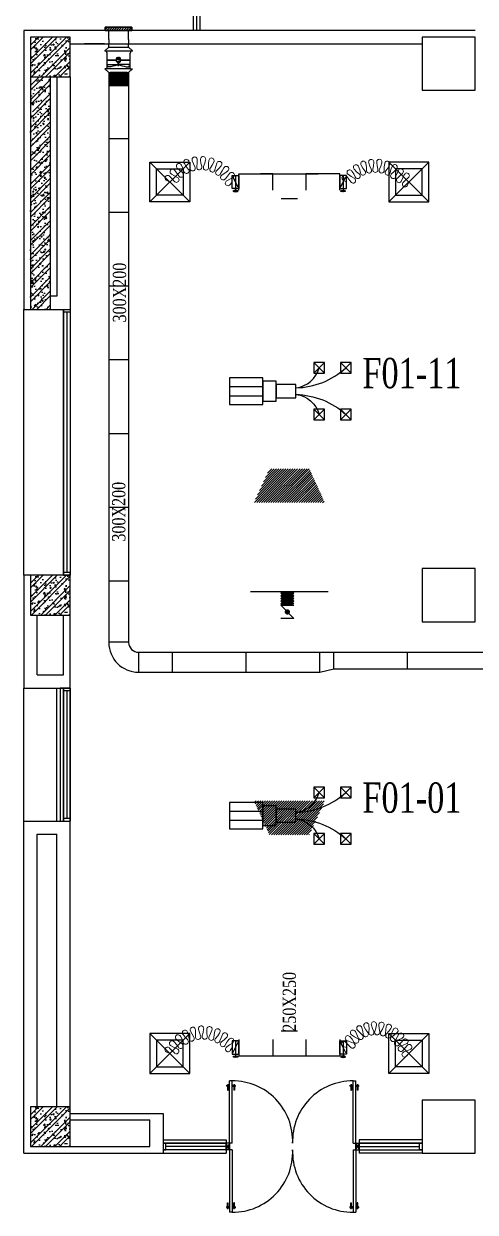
# Model space of a CAD drawing. Header units: metres. Extents: x 352651 to 530851, y -87517 to -24441.
# Drawn here: x 368733 to 375533, y -74148 to -56260 of the extents above; entities that cross this region are included whole.
import ezdxf

# ---------------------------------------------------------------- set-up
doc = ezdxf.new("R2010")
doc.units = ezdxf.units.M
doc.header["$LTSCALE"] = 300
doc.header["$MEASUREMENT"] = 0
for name, color, linetype in [('bat noi mem', 4, 'CONTINUOUS'), ('CUA', 8, 'CONTINUOUS'), ('CUAGIO', 2, 'CONTINUOUS'), ('DIFFUSER', 4, 'CONTINUOUS'), ('DUCT', 2, 'CONTINUOUS'), ('FCU', 1, 'CONTINUOUS'), ('FLEX', 5, 'CONTINUOUS'), ('KICH-THUOC', 9, 'CONTINUOUS'), ('KT', 1, 'CONTINUOUS'), ('NOITHAT', 145, 'CONTINUOUS'), ('THAY', 9, 'CONTINUOUS'), ('TUONG', 7, 'CONTINUOUS'), ('vach', 6, 'CONTINUOUS')]:
    doc.layers.add(name, color=color, linetype=linetype)
doc.layers.add('noi mem', color=5, linetype='BATTING', lineweight=0)
doc.styles.add('PHU', font='vntimeh.shx', dxfattribs={"width": 0.8})
doc.styles.add('ROMANS', font='romans.shx', dxfattribs={"width": 0.75, "bigfont": 'romancvn.shx'})
doc.linetypes.add('BATTING', pattern='A,0.0001,-0.1,[134,ltypeshp.shx,S=0.1,R=0,X=-0.1,Y=0],-0.2,[134,ltypeshp.shx,S=0.1,R=180,X=0.1,Y=0],-0.1', length=0.4001)

# ---------------------------------------------------------------- blocks, each defined once
blk = doc.blocks.new('cot1')
at = {"layer": 'vach'}
blk.add_lwpolyline([(-400, -400), (400, -400), (400, 400), (-400, 400)], close=True, dxfattribs=at)
blk = doc.blocks.new('SAD')
at = {"layer": 'CUAGIO', "color": 8}
for p, q in [((-300, -300), (300, 300)), ((300, -300), (-300, 300))]:
    blk.add_line(p, q, dxfattribs=at)
at = {"layer": 'CUAGIO'}
blk.add_lwpolyline([(300, -300), (300, 300), (-300, 300), (-300, -300)], close=True, dxfattribs=at)
at = {"layer": 'CUAGIO', "color": 8}
blk.add_lwpolyline([(200, -200), (200, 200), (-200, 200), (-200, -200)], close=True, dxfattribs=at)
blk = doc.blocks.new('Quat thong gio 2')
at = {"layer": 'CUAGIO', "color": 2}
for p, q in [((604439, -54339), (604439, -54304)), ((604439, -54689), (604439, -54339)), ((604439, -54339), (604676, -54339)), ((604504, -54352), (604504, -54499)), ((604574, -54339), (604574, -54478)), ((604576, -54339), (604576, -54478)), ((604711, -54304), (604711, -54724)), ((604711, -54304), (604711, -54304)), ((604493, -54499), (604493, -54511)), ((604493, -54499), (604512, -54499)), ((604493, -54523), (604493, -54511)), ((604493, -54523), (604512, -54523)), ((604504, -54486), (604497, -54486)), ((604504, -54536), (604497, -54536)), ((604500, -54486), (604500, -54499)), ((604500, -54536), (604500, -54523)), ((604504, -54670), (604504, -54523)), ((604512, -54499), (604512, -54511)), ((604512, -54506), (604535, -54506)), ((604512, -54523), (604512, -54511)), ((604512, -54516), (604535, -54516)), ((604535, -54494), (604551, -54479)), ((604535, -54494), (604535, -54511)), ((604535, -54528), (604535, -54511)), ((604535, -54528), (604551, -54543)), ((604551, -54479), (604551, -54511)), ((604551, -54479), (604598, -54479)), ((604551, -54543), (604551, -54511)), ((604551, -54543), (604598, -54543)), ((604574, -54543), (604574, -54689)), ((604575, -54543), (604575, -54479)), ((604576, -54543), (604576, -54689)), ((604598, -54479), (604598, -54543)), ((604613, -54494), (604613, -54511)), ((604613, -54528), (604613, -54511)), ((604439, -54689), (604676, -54689)), ((604439, -54689), (604439, -54724)), ((604711, -54724), (604711, -54724))]:
    blk.add_line(p, q, dxfattribs=at)
at = {"layer": 'CUAGIO', "color": 2, "const_width": 1}
for points in [[(604439, -54304), (604439, -54339)], [(604439, -54724), (604439, -54689)]]:
    blk.add_lwpolyline(points, dxfattribs=at)
for points in [[(604711, -54304), (604711, -54304, -0.414214), (604676, -54339), (604439, -54339)], [(604711, -54724), (604711, -54724, 0.414214), (604676, -54689), (604439, -54689)]]:
    blk.add_lwpolyline(points, format="xyb", dxfattribs=at)
at = {"layer": 'CUAGIO', "color": 2}
for points in [[(604497, -54486, -0.067078), (604469, -54367, -0.673836), (604504, -54352)], [(604497, -54536, 0.067078), (604469, -54655, 0.673836), (604504, -54670)]]:
    blk.add_lwpolyline(points, format="xyb", dxfattribs=at)
for centre, radius, start, end in [((604676, -54304), 35, 270, 0), ((604575, -54478), 1.5, 213.5573, 326.4427), ((604575, -54544), 1.5, 33.5573, 146.4427), ((604598, -54494), 15, 0, 90), ((604598, -54528), 15, 270, 0), ((604676, -54724), 35, 0, 90)]:
    blk.add_arc(centre, radius, start, end, dxfattribs=at)
blk = doc.blocks.new('bac noi mem')
at = {"layer": 'bat noi mem'}
for p, q in [((493887, -64673), (493867, -64693)), ((494067, -64693), (493867, -64693)), ((493867, -64693), (493887, -64713)), ((493887, -64713), (493867, -64733)), ((494067, -64733), (493867, -64733)), ((493867, -64733), (493887, -64753)), ((493887, -64753), (493867, -64773)), ((494047, -64673), (493887, -64673)), ((494047, -64713), (493887, -64713)), ((494047, -64753), (493887, -64753)), ((494047, -64673), (494067, -64693)), ((494067, -64693), (494047, -64713)), ((494047, -64713), (494067, -64733)), ((494067, -64733), (494047, -64753)), ((494047, -64753), (494067, -64773)), ((494067, -64773), (493867, -64773)), ((493867, -64773), (493887, -64793)), ((493887, -64793), (493867, -64813)), ((494067, -64813), (493867, -64813)), ((493867, -64813), (493887, -64833)), ((493887, -64833), (493867, -64853)), ((494067, -64853), (493867, -64853)), ((493867, -64853), (493887, -64873)), ((494047, -64793), (493887, -64793)), ((494047, -64833), (493887, -64833)), ((494047, -64873), (493887, -64873)), ((494067, -64773), (494047, -64793)), ((494047, -64793), (494067, -64813)), ((494067, -64813), (494047, -64833)), ((494047, -64833), (494067, -64853))]:
    blk.add_line(p, q, dxfattribs=at)
blk = doc.blocks.new('1-van gio D200')
at = {"layer": 'CUAGIO'}
h = blk.add_hatch(dxfattribs=at)
h.set_pattern_fill('ANSI31', color=256, scale=100, style=0)
edge = h.paths.add_edge_path()
edge.add_ellipse((486127, -58494), major_axis=(-38.1, 0), ratio=0.310482, start_angle=0, end_angle=360, ccw=False)
for p, q in [((486167, -58437), (486087, -58277)), ((486127, -58257), (486127, -58494))]:
    blk.add_line(p, q, dxfattribs=at)
blk.add_lwpolyline([(486177, -58457), (486077, -58457), (486077, -58257), (486177, -58257)], close=True, dxfattribs=at)
at = {"layer": 'CUAGIO', "const_width": 3}
for points in [[(486167, -58437), (486087, -58277)], [(486127, -58257), (486127, -58494)]]:
    blk.add_lwpolyline(points, dxfattribs=at)
at = {"layer": 'CUAGIO', "const_width": 5.35}
blk.add_lwpolyline([(486131, -58357, -1), (486123, -58357, -1)], format="xyb", close=True, dxfattribs=at)
at = {"layer": 'CUAGIO', "extrusion": (0, 0, -1)}
blk.add_ellipse((486127, -58494), major_axis=(-38.1, 0), ratio=0.310482, start_param=-1.570796, end_param=4.712389, dxfattribs=at)
blk = doc.blocks.new('FCU_STD')
at = {"layer": 'DIFFUSER', "ltscale": 1.5}
for p, q in [((370, 270), (530, 430)), ((370, 430), (530, 270)), ((770, 270), (930, 430)), ((770, 430), (930, 270)), ((370, -430), (530, -270)), ((370, -270), (530, -430)), ((770, -430), (930, -270)), ((770, -270), (930, -430))]:
    blk.add_line(p, q, dxfattribs=at)
at = {"layer": 'DIFFUSER'}
for points in [[(370, 270), (530, 270), (530, 430), (370, 430)], [(770, 270), (930, 270), (930, 430), (770, 430)], [(370, -430), (530, -430), (530, -270), (370, -270)], [(770, -430), (930, -430), (930, -270), (770, -270)]]:
    blk.add_lwpolyline(points, close=True, dxfattribs=at)
at = {"layer": 'DUCT'}
for points in [[(-400, -150), (-200, -150), (-200, 150), (-400, 150)], [(-200, -100), (100, -100), (100, 100), (-200, 100)]]:
    blk.add_lwpolyline(points, close=True, dxfattribs=at)
at = {"layer": 'FCU', "ltscale": 1.5}
for p, q in [((-900, 70), (-400, 70)), ((-900, -70), (-400, -70))]:
    blk.add_line(p, q, dxfattribs=at)
at = {"layer": 'FCU'}
blk.add_lwpolyline([(-900, -200), (-400, -200), (-400, 200), (-900, 200)], close=True, dxfattribs=at)
at = {"layer": 'FLEX'}
for points in [[(100, 50, 0.3), (450, 350)], [(100, 50, 0.18), (850, 350)], [(100, -50, -0.3), (450, -350)], [(100, -50, -0.18), (850, -350)]]:
    blk.add_lwpolyline(points, format="xyb", dxfattribs=at)

msp = doc.modelspace()

# ---------------------------------------------------------------- hatches: boundary and pattern name
at = {"layer": 'CUAGIO'}
h = msp.add_hatch(dxfattribs=at)
h.set_pattern_fill('ANSI31', color=256, scale=200, style=0)
h.set_pattern_definition([(45, (-114204.336, -284.07), (-17.6776695, 17.6776695), [])])
h.paths.add_polyline_path([(370360.5, -56309.6), (369960.5, -56309.6), (369960.5, -56359.6), (370360.5, -56359.6)])
at = {"layer": 'KICH-THUOC'}
h = msp.add_hatch(dxfattribs=at)
h.set_pattern_fill('ANSI31', color=2, scale=200, style=0)
h.set_pattern_definition([(45, (-203304.336, -884.07), (-17.6776695, 17.6776695), [])])
h.paths.add_polyline_path([(373032.7, -62956.4), (372432.7, -62956.4), (372199.2, -63466.4), (373266.2, -63466.4)])
h = msp.add_hatch(dxfattribs=at)
h.set_pattern_fill('ANSI31', color=2, scale=200, style=0)
h.set_pattern_definition([(45, (-203304.336, -94.412), (-17.6776695, 17.6776695), [])])
h.paths.add_polyline_path([(373032.7, -68466), (372432.7, -68466), (372199.2, -67956), (373266.2, -67956)])
at = {"layer": 'NOITHAT', "linetype": 'Continuous'}
h = msp.add_hatch(dxfattribs=at)
h.set_pattern_fill('ANSI32,_O', color=256, scale=400)
h.set_pattern_definition([(45, (-764.87, -369750.56), (-106.066017, 106.066017), []), (45, (-694.16, -369750.56), (-106.066017, 106.066017), [])])
h.paths.add_polyline_path([(369132.5, -56859.6), (369132.5, -56459.6), (368832.5, -56459.6), (368832.5, -56859.6)])
h.paths.add_polyline_path([(369432.5, -56859.6), (369432.5, -56459.6), (369132.5, -56459.6), (369132.5, -56859.6)])
h.paths.add_polyline_path([(369132.5, -56859.6), (369132.5, -57059.6), (369432.5, -57059.6), (369432.5, -56859.6)])
h.paths.add_polyline_path([(369132.5, -57059.6), (369132.5, -56859.6), (368832.5, -56859.6), (368832.5, -57059.6)])
h = msp.add_hatch(dxfattribs=at)
h.set_pattern_fill('AR-CONC,_O', color=256, scale=30)
h.set_pattern_definition([(50, (-764.87, -369750.56), (215.178055, -18.82564), [22.5, -247.5]), (355, (-764.87, -369750.56), (-41.6254, 225.65764), [18, -198]), (100.4514, (-746.94, -369752.12), (173.552815, 206.83186), [19.12206, -210.34263]), (46.1842, (-764.87, -369690.56), (320.17231, -49.6557), [33.75, -371.25]), (96.6356, (-738.2, -369694.7), (280.39881, 292.23536), [28.68309, -315.5139]), (351.1842, (-764.87, -369690.56), (280.39858, 292.23558), [27, -297]), (21, (-734.87, -369705.56), (179.072116, -120.78567), [22.5, -247.5]), (326, (-734.87, -369705.56), (72.9946, 217.54501), [18, -198]), (71.4514, (-719.95, -369715.62), (252.06679, 96.75915), [19.12206, -210.34263]), (37.5, (-764.87, -369750.556), (3.647957, 99.868156), [0, -195.6, 0, -201, 0, -198.75]), (7.5, (-764.87, -369750.56), (78.920861, 118.323514), [0, -114.6, 0, -191.1, 0, -75.75]), (327.5, (-831.77, -369750.556), (160.146731, -6.766462), [0, -75, 0, -234, 0, -310.5]), (317.5, (-861.77, -369750.56), (174.95585, 30.031495), [0, -97.5, 0, -155.4, 0, -220.5])])
h.paths.add_polyline_path([(369132.5, -56859.6), (369132.5, -56459.6), (368832.5, -56459.6), (368832.5, -56859.6)])
h.paths.add_polyline_path([(369432.5, -56859.6), (369432.5, -56459.6), (369132.5, -56459.6), (369132.5, -56859.6)])
h.paths.add_polyline_path([(369132.5, -56859.6), (369132.5, -57059.6), (369432.5, -57059.6), (369432.5, -56859.6)])
h.paths.add_polyline_path([(369132.5, -57059.6), (369132.5, -56859.6), (368832.5, -56859.6), (368832.5, -57059.6)])
h = msp.add_hatch(dxfattribs=at)
h.set_pattern_fill('ANSI32,_O', color=256, scale=400)
h.set_pattern_definition([(45, (-89100, -347750.56), (-106.066017, 106.066017), []), (45, (-89029.29, -347750.56), (-106.066017, 106.066017), [])])
h.paths.add_polyline_path([(369132.5, -59359.6), (368832.5, -59359.6), (368832.5, -60559.6), (369132.5, -60559.6)])
h.paths.add_polyline_path([(369132.5, -57059.6), (368832.5, -57059.6), (368832.5, -57584, -0.5724516), (368877.1, -57610.2, -0.5724516), (368832.5, -57636.4), (368832.5, -59359.6), (369132.5, -59359.6)])
h = msp.add_hatch(dxfattribs=at)
h.set_pattern_fill('AR-CONC,_O', color=256, scale=30)
h.set_pattern_definition([(50, (-89100, -347750.56), (215.178055, -18.82564), [22.5, -247.5]), (355, (-89100, -347750.56), (-41.6254, 225.65764), [18, -198]), (100.4514, (-89082.07, -347752.12), (173.552815, 206.83186), [19.12206, -210.34263]), (46.1842, (-89100, -347690.56), (320.17231, -49.6557), [33.75, -371.25]), (96.6356, (-89073.32, -347694.7), (280.39881, 292.23536), [28.68309, -315.5139]), (351.1842, (-89100, -347690.56), (280.39858, 292.23558), [27, -297]), (21, (-89070, -347705.56), (179.072116, -120.78567), [22.5, -247.5]), (326, (-89070, -347705.56), (72.9946, 217.54501), [18, -198]), (71.4514, (-89055.08, -347715.62), (252.06679, 96.75915), [19.12206, -210.34263]), (37.5, (-89100, -347750.556), (3.647957, 99.868156), [0, -195.6, 0, -201, 0, -198.75]), (7.5, (-89100, -347750.56), (78.920861, 118.323514), [0, -114.6, 0, -191.1, 0, -75.75]), (327.5, (-89166.9, -347750.556), (160.146731, -6.766462), [0, -75, 0, -234, 0, -310.5]), (317.5, (-89196.9, -347750.56), (174.95585, 30.031495), [0, -97.5, 0, -155.4, 0, -220.5])])
h.paths.add_polyline_path([(369132.5, -57059.6), (368832.5, -57059.6), (368832.5, -57584, -0.5724516), (368877.1, -57610.2, -0.5724516), (368832.5, -57636.4), (368832.5, -59359.6), (369132.5, -59359.6)])
h.paths.add_polyline_path([(369132.5, -59359.6), (368832.5, -59359.6), (368832.5, -60559.6), (369132.5, -60559.6)])
h = msp.add_hatch(dxfattribs=at)
h.set_pattern_fill('ANSI32,_O', color=256, scale=400)
h.set_pattern_definition([(45, (-764.87, -377850.56), (-106.066017, 106.066017), []), (45, (-694.16, -377850.56), (-106.066017, 106.066017), [])])
h.paths.add_polyline_path([(369132.5, -64959.6), (369132.5, -64559.6), (368832.5, -64559.6), (368832.5, -64959.6)])
h.paths.add_polyline_path([(369432.5, -64959.6), (369432.5, -64559.6), (369132.5, -64559.6), (369132.5, -64959.6)])
h.paths.add_polyline_path([(369132.5, -64959.6), (369132.5, -65159.6), (369432.5, -65159.6), (369432.5, -64959.6)])
h.paths.add_polyline_path([(369132.5, -65159.6), (369132.5, -64959.6), (368832.5, -64959.6), (368832.5, -65159.6)])
h = msp.add_hatch(dxfattribs=at)
h.set_pattern_fill('AR-CONC,_O', color=256, scale=30)
h.set_pattern_definition([(50, (-764.87, -377850.56), (215.178055, -18.82564), [22.5, -247.5]), (355, (-764.87, -377850.56), (-41.6254, 225.65764), [18, -198]), (100.4514, (-746.94, -377852.12), (173.552815, 206.83186), [19.12206, -210.34263]), (46.1842, (-764.87, -377790.56), (320.17231, -49.6557), [33.75, -371.25]), (96.6356, (-738.2, -377794.7), (280.39881, 292.23536), [28.68309, -315.5139]), (351.1842, (-764.87, -377790.56), (280.39858, 292.23558), [27, -297]), (21, (-734.87, -377805.56), (179.072116, -120.78567), [22.5, -247.5]), (326, (-734.87, -377805.56), (72.9946, 217.54501), [18, -198]), (71.4514, (-719.95, -377815.62), (252.06679, 96.75915), [19.12206, -210.34263]), (37.5, (-764.87, -377850.556), (3.647957, 99.868156), [0, -195.6, 0, -201, 0, -198.75]), (7.5, (-764.87, -377850.56), (78.920861, 118.323514), [0, -114.6, 0, -191.1, 0, -75.75]), (327.5, (-831.77, -377850.556), (160.146731, -6.766462), [0, -75, 0, -234, 0, -310.5]), (317.5, (-861.77, -377850.56), (174.95585, 30.031495), [0, -97.5, 0, -155.4, 0, -220.5])])
h.paths.add_polyline_path([(369132.5, -64959.6), (369132.5, -64559.6), (368832.5, -64559.6), (368832.5, -64959.6)])
h.paths.add_polyline_path([(369432.5, -64959.6), (369432.5, -64559.6), (369132.5, -64559.6), (369132.5, -64959.6)])
h.paths.add_polyline_path([(369132.5, -64959.6), (369132.5, -65159.6), (369432.5, -65159.6), (369432.5, -64959.6)])
h.paths.add_polyline_path([(369132.5, -65159.6), (369132.5, -64959.6), (368832.5, -64959.6), (368832.5, -65159.6)])
h = msp.add_hatch(dxfattribs=at)
h.set_pattern_fill('ANSI32,_O', color=256, scale=400)
h.set_pattern_definition([(45, (-764.87, -385850.56), (-106.066017, 106.066017), []), (45, (-694.16, -385850.56), (-106.066017, 106.066017), [])])
h.paths.add_polyline_path([(369132.5, -72959.6), (369132.5, -72559.6), (368832.5, -72559.6), (368832.5, -72959.6)])
h.paths.add_polyline_path([(369432.5, -72959.6), (369432.5, -72559.6), (369132.5, -72559.6), (369132.5, -72959.6)])
h.paths.add_polyline_path([(369132.5, -72959.6), (369132.5, -73159.6), (369432.5, -73159.6), (369432.5, -72959.6)])
h.paths.add_polyline_path([(369132.5, -73159.6), (369132.5, -72959.6), (368832.5, -72959.6), (368832.5, -73159.6)])
h = msp.add_hatch(dxfattribs=at)
h.set_pattern_fill('AR-CONC,_O', color=256, scale=30)
h.set_pattern_definition([(50, (-764.87, -385850.56), (215.178055, -18.82564), [22.5, -247.5]), (355, (-764.87, -385850.56), (-41.6254, 225.65764), [18, -198]), (100.4514, (-746.94, -385852.12), (173.552815, 206.83186), [19.12206, -210.34263]), (46.1842, (-764.87, -385790.56), (320.17231, -49.6557), [33.75, -371.25]), (96.6356, (-738.2, -385794.7), (280.39881, 292.23536), [28.68309, -315.5139]), (351.1842, (-764.87, -385790.56), (280.39858, 292.23558), [27, -297]), (21, (-734.87, -385805.56), (179.072116, -120.78567), [22.5, -247.5]), (326, (-734.87, -385805.56), (72.9946, 217.54501), [18, -198]), (71.4514, (-719.95, -385815.62), (252.06679, 96.75915), [19.12206, -210.34263]), (37.5, (-764.87, -385850.556), (3.647957, 99.868156), [0, -195.6, 0, -201, 0, -198.75]), (7.5, (-764.87, -385850.56), (78.920861, 118.323514), [0, -114.6, 0, -191.1, 0, -75.75]), (327.5, (-831.77, -385850.556), (160.146731, -6.766462), [0, -75, 0, -234, 0, -310.5]), (317.5, (-861.77, -385850.56), (174.95585, 30.031495), [0, -97.5, 0, -155.4, 0, -220.5])])
h.paths.add_polyline_path([(369132.5, -72959.6), (369132.5, -72559.6), (368832.5, -72559.6), (368832.5, -72959.6)])
h.paths.add_polyline_path([(369432.5, -72959.6), (369432.5, -72559.6), (369132.5, -72559.6), (369132.5, -72959.6)])
h.paths.add_polyline_path([(369132.5, -72959.6), (369132.5, -73159.6), (369432.5, -73159.6), (369432.5, -72959.6)])
h.paths.add_polyline_path([(369132.5, -73159.6), (369132.5, -72959.6), (368832.5, -72959.6), (368832.5, -73159.6)])

# ---------------------------------------------------------------- linework, layer by layer
at = {"layer": 'bat noi mem'}
for p, q in [((370032.9, -56994.6), (370012.9, -57014.6)), ((370312.5, -57014.6), (370012.9, -57014.6)), ((370012.9, -57014.6), (370032.9, -57034.6)), ((370032.9, -57034.6), (370012.9, -57054.6)), ((370312.5, -57054.6), (370012.9, -57054.6)), ((370012.9, -57054.6), (370032.9, -57074.6)), ((370292.5, -56994.6), (370032.9, -56994.6)), ((370292.5, -57034.6), (370032.9, -57034.6)), ((370292.5, -56994.6), (370312.5, -57014.6)), ((370312.5, -57014.6), (370292.5, -57034.6)), ((370292.5, -57034.6), (370312.5, -57054.6)), ((370312.5, -57054.6), (370292.5, -57074.6)), ((370032.9, -57074.6), (370012.9, -57094.6)), ((370312.5, -57094.6), (370012.9, -57094.6)), ((370012.9, -57094.6), (370032.9, -57114.6)), ((370032.9, -57114.6), (370012.9, -57134.6)), ((370312.5, -57134.6), (370012.9, -57134.6)), ((370012.9, -57134.6), (370032.9, -57154.6)), ((370032.9, -57154.6), (370012.9, -57174.6)), ((370312.5, -57174.6), (370012.9, -57174.6)), ((370012.9, -57174.6), (370032.9, -57194.6)), ((370312.5, -57194.6), (370012.9, -57194.6)), ((370292.5, -57074.6), (370032.9, -57074.6)), ((370292.5, -57114.6), (370032.9, -57114.6)), ((370292.5, -57154.6), (370032.9, -57154.6)), ((370292.5, -57074.6), (370312.5, -57094.6)), ((370312.5, -57094.6), (370292.5, -57114.6)), ((370292.5, -57114.6), (370312.5, -57134.6)), ((370312.5, -57134.6), (370292.5, -57154.6)), ((370292.5, -57154.6), (370312.5, -57174.6)), ((370312.5, -57174.6), (370292.5, -57194.6))]:
    msp.add_line(p, q, dxfattribs=at)
at = {"layer": 'CUA'}
for p, q in [((371282.5, -55759.6), (371282.5, -56359.6)), ((371332.5, -55759.6), (371332.5, -56359.6)), ((371382.5, -55759.6), (371382.5, -56359.6)), ((371832, -72245.8), (371782.8, -72245.8)), ((371801.5, -72262), (371801.5, -72311.3)), ((371807.4, -72219.6), (371807.4, -72274.5)), ((371813.3, -72262), (371813.3, -72311.3)), ((371832.5, -73109.6), (371832.5, -72171.1)), ((371872.5, -72171.1), (371832.5, -72171.1)), ((371872.5, -73109.6), (371872.5, -72171.1)), ((371875.6, -72245.8), (371924.8, -72245.8)), ((371894.4, -72262), (371894.4, -72311.3)), ((371900.3, -72219.6), (371900.3, -72274.5)), ((371906.2, -72262), (371906.2, -72311.3)), ((373689.4, -72245.8), (373640.2, -72245.8)), ((373658.9, -72262), (373658.9, -72311.3)), ((373664.8, -72219.6), (373664.8, -72274.5)), ((373670.7, -72262), (373670.7, -72311.3)), ((373692.5, -73109.6), (373692.5, -72171.1)), ((373692.5, -72171.1), (373732.5, -72171.1)), ((373732.5, -73109.6), (373732.5, -72171.1)), ((373733, -72245.8), (373782.2, -72245.8)), ((373751.7, -72262), (373751.7, -72311.3)), ((373757.7, -72219.6), (373757.7, -72274.5)), ((373763.6, -72262), (373763.6, -72311.3)), ((371801.5, -72311.3), (371813.3, -72311.3)), ((371906.2, -72311.3), (371894.4, -72311.3)), ((373658.9, -72311.3), (373670.7, -72311.3)), ((373763.6, -72311.3), (373751.7, -72311.3)), ((371782.5, -73209.6), (371782.5, -73109.6)), ((371832.5, -73109.6), (371782.5, -73209.6)), ((371832.5, -73209.6), (371782.5, -73109.6)), ((371832.5, -73109.6), (371782.5, -73109.6)), ((371782.5, -73109.6), (371782.5, -73209.6)), ((371832.5, -73209.6), (371782.5, -73109.6)), ((371832.5, -73109.6), (371782.5, -73209.6)), ((371832.5, -73109.6), (371782.5, -73109.6)), ((371832.5, -73109.6), (371782.5, -73109.6)), ((371832.5, -73109.6), (371832.5, -73209.6)), ((371832.5, -73209.6), (371832.5, -73109.6)), ((371872.5, -73109.6), (371832.5, -73109.6)), ((373692.5, -73109.6), (373732.5, -73109.6)), ((373732.5, -73109.6), (373732.5, -73209.6)), ((373732.5, -73109.6), (373782.5, -73209.6)), ((373732.5, -73209.6), (373782.5, -73109.6)), ((373732.5, -73109.6), (373782.5, -73109.6)), ((373732.5, -73209.6), (373732.5, -73109.6)), ((373732.5, -73209.6), (373782.5, -73109.6)), ((373732.5, -73109.6), (373782.5, -73209.6)), ((373732.5, -73109.6), (373782.5, -73109.6)), ((373782.5, -73209.6), (373782.5, -73109.6)), ((373782.5, -73109.6), (373782.5, -73209.6)), ((373782.5, -73209.6), (373782.5, -73109.6)), ((373782.5, -73109.6), (373782.5, -73209.6)), ((371832.5, -73209.6), (371782.5, -73209.6)), ((371832.5, -73209.6), (371782.5, -73209.6)), ((371832.5, -73209.6), (371782.5, -73209.6)), ((371832.5, -73209.6), (371832.5, -74148)), ((371872.5, -73209.6), (371832.5, -73209.6)), ((371872.5, -73209.6), (371872.5, -74148)), ((373692.5, -73209.6), (373692.5, -74148)), ((373692.5, -73209.6), (373732.5, -73209.6)), ((373732.5, -73209.6), (373732.5, -74148)), ((373732.5, -73209.6), (373782.5, -73209.6)), ((373732.5, -73209.6), (373782.5, -73209.6)), ((371801.5, -74007.8), (371813.3, -74007.8)), ((371801.5, -74057.1), (371801.5, -74007.8)), ((371807.4, -74099.5), (371807.4, -74044.6)), ((371813.3, -74057.1), (371813.3, -74007.8)), ((371894.4, -74057.1), (371894.4, -74007.8)), ((371906.2, -74007.8), (371894.4, -74007.8)), ((371900.3, -74099.5), (371900.3, -74044.6)), ((371906.2, -74057.1), (371906.2, -74007.8)), ((373658.9, -74057.1), (373658.9, -74007.8)), ((373658.9, -74007.8), (373670.7, -74007.8)), ((373664.8, -74099.5), (373664.8, -74044.6)), ((373670.7, -74057.1), (373670.7, -74007.8)), ((373763.6, -74007.8), (373751.7, -74007.8)), ((373751.7, -74057.1), (373751.7, -74007.8)), ((373757.7, -74099.5), (373757.7, -74044.6)), ((373763.6, -74057.1), (373763.6, -74007.8)), ((371832, -74073.3), (371782.8, -74073.3)), ((371872.5, -74148), (371832.5, -74148)), ((371875.6, -74073.3), (371924.8, -74073.3)), ((373689.4, -74073.3), (373640.2, -74073.3)), ((373692.5, -74148), (373732.5, -74148)), ((373733, -74073.3), (373782.2, -74073.3))]:
    msp.add_line(p, q, dxfattribs=at)
at = {"layer": 'CUA', "linetype": 'Continuous'}
for p, q in [((369332.5, -64559.6), (369332.5, -60559.6)), ((369332.5, -60559.6), (369332.5, -64559.6)), ((369382.5, -60599.6), (369382.5, -64519.6)), ((369432.5, -60559.6), (369432.5, -64559.6)), ((369332.5, -68259.6), (369332.5, -66259.6)), ((369332.5, -66259.6), (369332.5, -68259.6)), ((369382.5, -66299.6), (369382.5, -68219.6)), ((369432.5, -66259.6), (369432.5, -68259.6)), ((370832.5, -73109.6), (371782.5, -73109.6)), ((371782.5, -73109.6), (370832.5, -73109.6)), ((371782.5, -73159.6), (370872.5, -73159.6)), ((374732.5, -73109.6), (373782.5, -73109.6)), ((373782.5, -73109.6), (374732.5, -73109.6)), ((373782.5, -73159.6), (374692.5, -73159.6)), ((371782.5, -73209.6), (370832.5, -73209.6)), ((373782.5, -73209.6), (374732.5, -73209.6))]:
    msp.add_line(p, q, dxfattribs=at)
for points in [[(369432.5, -60559.6), (369432.5, -60599.6), (369332.5, -60599.6), (369332.5, -60559.6)], [(369432.5, -64559.6), (369432.5, -64519.6), (369332.5, -64519.6), (369332.5, -64559.6)], [(369432.5, -66259.6), (369432.5, -66299.6), (369332.5, -66299.6), (369332.5, -66259.6)], [(369432.5, -68259.6), (369432.5, -68219.6), (369332.5, -68219.6), (369332.5, -68259.6)], [(370832.5, -73209.6), (370872.5, -73209.6), (370872.5, -73109.6), (370832.5, -73109.6)], [(374732.5, -73209.6), (374692.5, -73209.6), (374692.5, -73109.6), (374732.5, -73109.6)]]:
    msp.add_lwpolyline(points, close=True, dxfattribs=at)
at = {"layer": 'CUA'}
for centre in [(371807.4, -72245.8), (371900.3, -72245.8), (373664.8, -72245.8), (373757.7, -72245.8), (371807.4, -74073.3), (371900.3, -74073.3), (373664.8, -74073.3), (373757.7, -74073.3)]:
    msp.add_circle(centre, 17.3, dxfattribs=at)
for centre, start, end in [((371880.2, -73074.1), 357.74899, 90.48779), ((373684.8, -73074.1), 89.51221, 182.25101), ((371880.2, -73245), 269.51221, 2.25101), ((373684.8, -73245), 177.74899, 270.48779)]:
    msp.add_arc(centre, 903, start, end, dxfattribs=at)
at = {"layer": 'CUAGIO'}
for p, q in [((370360.5, -56309.6), (369960.5, -56309.6)), ((369960.5, -56309.6), (369960.5, -56359.6)), ((370360.5, -56309.6), (370360.5, -56359.6)), ((369960.5, -56359.6), (370360.5, -56359.6)), ((370012.5, -56498.8), (370012.5, -56359.6)), ((370012.5, -56498.8), (370012.5, -56559.6)), ((370312.5, -56498.8), (370312.5, -56359.6)), ((370312.5, -56498.8), (370312.5, -56559.6)), ((369949.8, -56559.6), (369649.8, -56559.6)), ((369649.8, -56559.6), (369949.8, -56559.6)), ((370012.5, -56613.9), (370012.5, -56559.6)), ((370312.5, -56613.9), (370312.5, -56559.6)), ((369432.5, -58324.5), (369432.5, -63924.5)), ((371972.7, -58766.4), (371972.7, -58516.4)), ((372482.7, -58766.4), (372482.7, -58516.4)), ((372982.7, -58516.4), (372982.7, -58766.4)), ((373492.7, -58766.4), (373492.7, -58516.4)), ((372607.7, -58891.4), (372857.7, -58891.4)), ((372802.3, -65211.9), (372602.3, -65011.9)), ((371972.7, -71546), (371972.7, -71796)), ((372482.7, -71546), (372482.7, -71796)), ((372857.7, -71421), (372607.7, -71421)), ((372982.7, -71546), (372982.7, -71796)), ((373492.7, -71546), (373492.7, -71796))]:
    msp.add_line(p, q, dxfattribs=at)
at = {"layer": 'CUAGIO', "color": 2}
for p, q in [((370012.5, -56613.9), (369952.5, -56668.3)), ((370012.5, -56613.9), (370312.5, -56613.9)), ((370372.5, -56668.3), (370312.5, -56613.9)), ((370012.5, -56994.6), (369952.5, -56940.3)), ((370012.5, -56994.6), (370312.5, -56994.6)), ((370372.5, -56940.3), (370312.5, -56994.6)), ((373316.2, -64811.9), (372149.2, -64811.9)), ((372602.3, -65011.9), (372802.3, -65011.9)), ((372802.3, -65211.9), (372602.3, -65211.9))]:
    msp.add_line(p, q, dxfattribs=at)
at = {"layer": 'CUAGIO', "ltscale": 1.5}
for p, q in [((372482.7, -58516.4), (372982.7, -58516.4)), ((372482.7, -71796), (372982.7, -71796))]:
    msp.add_line(p, q, dxfattribs=at)
at = {"layer": 'CUAGIO'}
for points in [[(369960.5, -56309.6), (370360.5, -56309.6), (370360.5, -56359.6), (369960.5, -56359.6)], [(371972.7, -71571), (371922.7, -71571), (371922.7, -71771), (371972.7, -71771)], [(373492.7, -71571), (373542.7, -71571), (373542.7, -71771), (373492.7, -71771)]]:
    msp.add_lwpolyline(points, close=True, dxfattribs=at)
for points in [[(371972.7, -58516.4), (372482.7, -58516.4)], [(372482.7, -58516.4), (372297.7, -58516.4)], [(373492.7, -58516.4), (372982.7, -58516.4)], [(372982.7, -58516.4), (373167.7, -58516.4)], [(371972.7, -71796), (372482.7, -71796)], [(372982.7, -71796), (373492.7, -71796)]]:
    msp.add_lwpolyline(points, dxfattribs=at)
at = {"layer": 'CUAGIO', "const_width": 40}
msp.add_lwpolyline([(372722.3, -65111.9, 1), (372682.3, -65111.9, 1)], format="xyb", close=True, dxfattribs=at)
at = {"layer": 'KICH-THUOC', "color": 2}
for p, q in [((370012.5, -56994.6), (370012.5, -65571.8)), ((370312.5, -56994.6), (370312.5, -65571.1)), ((370312.5, -57989.6), (370012.5, -57989.6)), ((370312.5, -59099.6), (370012.5, -59099.6)), ((370312.5, -60209.6), (370012.5, -60209.6)), ((370312.5, -61319.6), (370012.5, -61319.6)), ((370312.5, -62429.6), (370012.5, -62429.6)), ((370312.5, -62429.6), (370012.5, -62429.6)), ((370312.5, -63539.6), (370012.5, -63539.6)), ((370312.5, -64649.6), (370012.5, -64649.6)), ((370312.5, -65569.9), (370012.5, -65569.9)), ((370462.5, -65720.1), (386769.8, -65720.1)), ((370462.5, -65720.1), (370462.5, -66020.1)), ((370972.5, -66020.1), (370972.5, -65720.1)), ((372082.5, -66020.1), (372082.5, -65720.1)), ((373192.5, -66020.1), (373192.5, -65720.1)), ((373402.5, -65970.1), (373402.5, -65720.1)), ((374512.5, -65970.1), (374512.5, -65720.1)), ((373192.5, -66020.1), (373402.5, -65970.1)), ((373402.5, -65970.1), (380062.5, -65970.1)), ((370462.5, -66020.1), (373192.5, -66020.1))]:
    msp.add_line(p, q, dxfattribs=at)
for radius in [450, 150]:
    msp.add_arc((370462.5, -65570.1), radius, 180, 270, dxfattribs=at)
at = {"layer": 'noi mem', "ltscale": 1.5}
for points in [[(370932.5, -58641.4), (370887.2, -58618.6, -1.3333333), (370931.9, -58558.5), (370966.8, -58595.4), (371001.5, -58632.3, 1.3333333), (371046.5, -58572.3), (371001.3, -58549.4), (370957.4, -58522.3, -1.3333333), (371007.2, -58466.2), (371039.4, -58506.5), (371065.7, -58548.9, 1.3333333), (371121.5, -58498.8), (371082.1, -58468.1), (371045.5, -58431.8, -1.3333333), (371106.5, -58388.3), (371128.9, -58434.8), (371145, -58482.1, 1.3333333), (371210.6, -58445.8), (371179.1, -58407), (371151.5, -58363.4, -1.3333333), (371220.8, -58334.7), (371232.1, -58385), (371237.2, -58434.7, 1.3333333), (371309.3, -58414.1), (371287.3, -58369.2), (371270.3, -58320.6, -1.3333333), (371344.3, -58308.2), (371344, -58359.7), (371337.8, -58409.3, 1.3333333), (371412.7, -58405.4), (371401.3, -58356.7), (371395.6, -58305.5, -1.3333333), (371470.5, -58310), (371458.6, -58360.2), (371441.4, -58407.1, 1.3333333), (371515.3, -58420.1), (371515.2, -58370.2), (371521.1, -58318.9, -1.3333333), (371593.1, -58340.2), (371570.2, -58386.4), (371543, -58428.3, 1.3333333), (371612, -58457.5), (371623.1, -58408.8), (371640.4, -58360.2, -1.3333333), (371705.7, -58397.1), (371673.1, -58437), (371637.1, -58471.7, 1.3333333), (371697.9, -58515.7), (371719.6, -58470.7), (371747.4, -58427.2, -1.3333333), (371802.8, -58477.8), (371762, -58509.4), (371719.2, -58535.3, 1.3333333), (371768.6, -58591.7), (371799.9, -58552.6), (371833, -58514.1, -1.3333333), (371880.5, -58572.1), (371836.3, -58597), (371792, -58621.9, 1.3333333), (371839.6, -58679.9), (371872.7, -58641.4)], [(373592.7, -58641.4), (373548.2, -58616.4, -1.3333333), (373597.4, -58559.7), (373628.5, -58600.2), (373659.4, -58640.8, 1.3333333), (373708.7, -58584.2), (373664.3, -58559.1), (373621.3, -58530.3, -1.3333333), (373674.6, -58477.4), (373703, -58520.7), (373725.6, -58565.6, 1.3333333), (373784.4, -58519), (373745.8, -58486.8), (373710.2, -58449.2, -1.3333333), (373773.7, -58409.3), (373792, -58457.8), (373804.2, -58506.6, 1.3333333), (373871.7, -58474.1), (373841.2, -58434.1), (373814.7, -58389.6, -1.3333333), (373885.5, -58364.8), (373892.6, -58416), (373893.8, -58466.3, 1.3333333), (373966.8, -58449.5), (373945.8, -58403.8), (373929.8, -58354.5, -1.3333333), (374004.3, -58345.9), (374000, -58397.5), (373990, -58446.8, 1.3333333), (374065, -58446.4), (374054.5, -58397.2), (374049.7, -58345.7, -1.3333333), (374124.3, -58353.6), (374108.8, -58403), (374088.2, -58448.9, 1.3333333), (374161.4, -58465), (374162.1, -58414.7), (374168.7, -58363.4, -1.3333333), (374239.7, -58387.6), (374213.7, -58432.3), (374183.5, -58472.5, 1.3333333), (374251.4, -58504.4), (374263.1, -58455.5), (374280.9, -58406.9, -1.3333333), (374344.8, -58446.1), (374309.6, -58484), (374272.4, -58519, 1.3333333), (374333.7, -58562.2), (374354.2, -58515.5), (374374.7, -58468.8, -1.3333333), (374436, -58512), (374398.8, -58547), (374361.6, -58581.9, 1.3333333), (374422.8, -58625.2), (374443.4, -58578.5), (374463.9, -58531.7, -1.3333333), (374525.1, -58575), (374487.9, -58610), (374450.7, -58644.9, 1.3333333), (374512, -58688.2), (374532.5, -58641.4)], [(370932.5, -71759.6), (370886.3, -71738.3, -1.3333333), (370929.4, -71676.9), (370965.1, -71713.1), (371000.8, -71749.3, 1.3333333), (371043.8, -71687.9), (370997.7, -71666.7), (370952.1, -71642.5, -1.3333333), (370998.4, -71583.5), (371032.7, -71622.1), (371061.5, -71663, 1.3333333), (371113.9, -71609.3), (371072.3, -71581.5), (371032.9, -71548.1, -1.3333333), (371090.8, -71500.4), (371116, -71545.4), (371135.4, -71591.6, 1.3333333), (371198.1, -71550.4), (371163.4, -71514.3), (371132.1, -71473.3, -1.3333333), (371198.9, -71439.1), (371213.9, -71488.4), (371222.9, -71537.7, 1.3333333), (371293, -71510.8), (371266.8, -71468.1), (371245, -71421.4, -1.3333333), (371317.6, -71402.3), (371321.6, -71453.7), (371319.9, -71503.7, 1.3333333), (371394.1, -71492.5), (371377.7, -71445.2), (371366.5, -71394.9, -1.3333333), (371441.4, -71391.7), (371434.4, -71442.8), (371422, -71491.4, 1.3333333), (371496.8, -71496.3), (371490.9, -71446.6), (371490.7, -71395, -1.3333333), (371564.6, -71408), (371546.8, -71456.4), (371524.3, -71501.2, 1.3333333), (371596.3, -71522), (371601.3, -71472.2), (371612.1, -71421.8, -1.3333333), (371681.5, -71450.3), (371653.7, -71493.8), (371622.1, -71532.6, 1.3333333), (371688, -71568.5), (371703.5, -71520.8), (371724.9, -71473.9, -1.3333333), (371786.6, -71516.6), (371750.1, -71553.1), (371711, -71584.4, 1.3333333), (371767.7, -71633.5), (371793, -71590.3), (371822.1, -71548.5, -1.3333333), (371874.9, -71601.8), (371832.9, -71630.6), (371790.9, -71659.1, 1.3333333), (371843.5, -71712.6), (371872.7, -71671)], [(373592.7, -71671), (373544.1, -71654, -1.3333333), (373584.9, -71591), (373620.3, -71628.3), (373655.7, -71665.6, 1.3333333), (373696.4, -71602.6), (373647.9, -71585.6), (373599.9, -71565.4, -1.3333333), (373644.2, -71504.9), (373678, -71544.7), (373706, -71587, 1.3333333), (373756.8, -71531.8), (373712.4, -71507.3), (373670, -71476.9, -1.3333333), (373726.6, -71427.8), (373750.7, -71474), (373768.8, -71521.4, 1.3333333), (373830.5, -71478.8), (373792.6, -71445.1), (373757.9, -71406.2, -1.3333333), (373824, -71370.7), (373837.3, -71421.1), (373844.5, -71471.4, 1.3333333), (373914.1, -71443.4), (373884.5, -71402.2), (373859.3, -71356.6, -1.3333333), (373931.6, -71336.5), (373933.5, -71388.6), (373929.3, -71439.2, 1.3333333), (374003.4, -71427.4), (373983.6, -71380.6), (373969.1, -71330.5, -1.3333333), (374044.1, -71327), (374034.4, -71378.2), (374019.2, -71426.6, 1.3333333), (374094, -71431.4), (374085.1, -71381.4), (374082, -71329.4, -1.3333333), (374155.9, -71342.5), (374135.1, -71390.3), (374109.6, -71434.2, 1.3333333), (374181.6, -71455.3), (374183.9, -71404.6), (374192.4, -71353.2, -1.3333333), (374261.5, -71382.2), (374230.7, -71424.3), (374196.1, -71461.5, 1.3333333), (374261.6, -71498), (374275.1, -71449.1), (374294.7, -71400.8, -1.3333333), (374355.8, -71444.4), (374316.4, -71478.6), (374274.5, -71507.2, 1.3333333), (374330.3, -71557.3), (374354.3, -71512.5), (374384.1, -71469.8, -1.3333333), (374434, -71525.7), (374388.1, -71550.5), (374340.9, -71569.5, 1.3333333), (374384.6, -71630.4), (374417.7, -71591.7), (374452.2, -71553.5, -1.3333333), (374494.5, -71615.4), (374446.4, -71633.7), (374398.3, -71651.9, 1.3333333), (374440.7, -71713.8), (374475.1, -71675.6), (374509.6, -71637.4, -1.3333333), (374551.9, -71699.4), (374503.8, -71717.6), (374455.7, -71735.8, 1.3333333), (374498.1, -71797.8), (374532.5, -71759.6)]]:
    msp.add_lwpolyline(points, format="xyb", dxfattribs=at)
at = {"layer": 'THAY', "linetype": 'Continuous'}
for p, q in [((368732.5, -64559.6), (368732.5, -60559.6)), ((368732.5, -68259.6), (368732.5, -66259.6)), ((369232.5, -68259.6), (369232.5, -66259.6)), ((370832.5, -73059.6), (371782.5, -73059.6)), ((371782.5, -73059.6), (371782.5, -73259.6)), ((374732.5, -73059.6), (373782.5, -73059.6)), ((373782.5, -73059.6), (373782.5, -73259.6)), ((370832.5, -73259.6), (371782.5, -73259.6)), ((374732.5, -73259.6), (373782.5, -73259.6))]:
    msp.add_line(p, q, dxfattribs=at)
msp.add_lwpolyline([(369432.5, -68259.6), (369432.5, -66259.6), (369282.5, -66259.6), (369282.5, -68259.6)], close=True, dxfattribs=at)
at = {"layer": 'TUONG'}
for p, q in [((368732.5, -56359.6), (368732.5, -60559.6)), ((375532.5, -56359.6), (368732.5, -56359.6)), ((369432.5, -56559.6), (374732.5, -56559.6)), ((369232.5, -57059.6), (369232.5, -60359.6)), ((369432.5, -57059.6), (369432.5, -60559.6)), ((369232.5, -60359.6), (369132.5, -60359.6)), ((368732.5, -60559.6), (369432.5, -60559.6)), ((368732.5, -64559.6), (368732.5, -66259.6)), ((368832.5, -64559.6), (368732.5, -64559.6)), ((368932.5, -66059.6), (368932.5, -65159.6)), ((369332.5, -66059.6), (369332.5, -65159.6)), ((369432.5, -66259.6), (369432.5, -65159.6)), ((368932.5, -66059.6), (369332.5, -66059.6)), ((368732.5, -66259.6), (369432.5, -66259.6)), ((368732.5, -73259.6), (368732.5, -68259.6)), ((368732.5, -68259.6), (369432.5, -68259.6)), ((369432.5, -72559.6), (369432.5, -68259.6)), ((368932.5, -72559.6), (368932.5, -68459.6)), ((368932.5, -68459.6), (369232.5, -68459.6)), ((369232.5, -72559.6), (369232.5, -68459.6)), ((369432.5, -72659.6), (370832.5, -72659.6)), ((369432.5, -72759.6), (370632.5, -72759.6)), ((370632.5, -73159.6), (370632.5, -72759.6)), ((370832.5, -72659.6), (370832.5, -73259.6)), ((369432.5, -73159.6), (370632.5, -73159.6)), ((368732.5, -73259.6), (370832.5, -73259.6))]:
    msp.add_line(p, q, dxfattribs=at)
at = {"layer": 'vach'}
for p, q in [((368832.5, -57059.6), (368832.5, -60559.6)), ((369132.5, -57059.6), (369132.5, -60559.6))]:
    msp.add_line(p, q, dxfattribs=at)
for points in [[(368832.5, -57059.6), (369432.5, -57059.6), (369432.5, -56459.6), (368832.5, -56459.6)], [(368832.5, -65159.6), (369432.5, -65159.6), (369432.5, -64559.6), (368832.5, -64559.6)], [(368832.5, -73159.6), (369432.5, -73159.6), (369432.5, -72559.6), (368832.5, -72559.6)]]:
    msp.add_lwpolyline(points, close=True, dxfattribs=at)

# ---------------------------------------------------------------- block references
at = {"layer": 'CUAGIO', "color": 2, "rotation": 90}
msp.add_blockref('Quat thong gio 2', (315648.2, -661379.1), dxfattribs=at)
at = {"layer": 'CUAGIO', "xscale": -1, "rotation": 180}
msp.add_blockref('SAD', (370932.5, -58641.4), dxfattribs=at)
at = {"layer": 'CUAGIO', "rotation": 180}
msp.add_blockref('SAD', (374532.5, -58641.4), dxfattribs=at)
at = {"layer": 'CUAGIO'}
for name, p in [('1-van gio D200', (-114204.3, -284.1)), ('bac noi mem', (-121264.4, -139)), ('SAD', (370932.5, -71759.6)), ('1-van gio D200', (-112584.3, -13313.6))]:
    msp.add_blockref(name, p, dxfattribs=at)
at = {"layer": 'CUAGIO', "xscale": -1}
for name, p in [('1-van gio D200', (859669.7, -284.1)), ('SAD', (374532.5, -71759.6)), ('1-van gio D200', (858049.7, -13313.6))]:
    msp.add_blockref(name, p, dxfattribs=at)
at = {"layer": 'KT', "ltscale": 1.5}
for p in [(372732.5, -61789.2), (372732.5, -68179)]:
    msp.add_blockref('FCU_STD', p, dxfattribs=at)
at = {"layer": 'vach'}
for p in [(375132.5, -56859.6), (375132.5, -64859.6), (375132.5, -72859.6)]:
    msp.add_blockref('cot1', p, dxfattribs=at)

# ---------------------------------------------------------------- texts
at = {"layer": 'CUAGIO', "color": 2, "char_height": 200, "attachment_point": 1, "rotation": 90, "style": 'PHU'}
for s, insert, width in [('300x200', (370074.3, -60755.4), 1355.253), ('300x200', (370062.6, -64053.8), 1355.253), ('250x250', (372632.4, -71431), 1955.253)]:
    msp.add_mtext(s, dxfattribs=dict(at, insert=insert, width=width))
at = {"layer": 'KT', "ltscale": 1.5, "char_height": 456.096, "width": 2517.297, "attachment_point": 1, "style": 'ROMANS'}
for s, insert in [('{\\fTimes New Roman|b0|i0|c0|p18;F01-11}', (373832.5, -61289.2)), ('{\\fTimes New Roman|b0|i0|c0|p18;F01-01}', (373832.5, -67679))]:
    msp.add_mtext(s, dxfattribs=dict(at, insert=insert))

doc.saveas('drawing.dxf')
